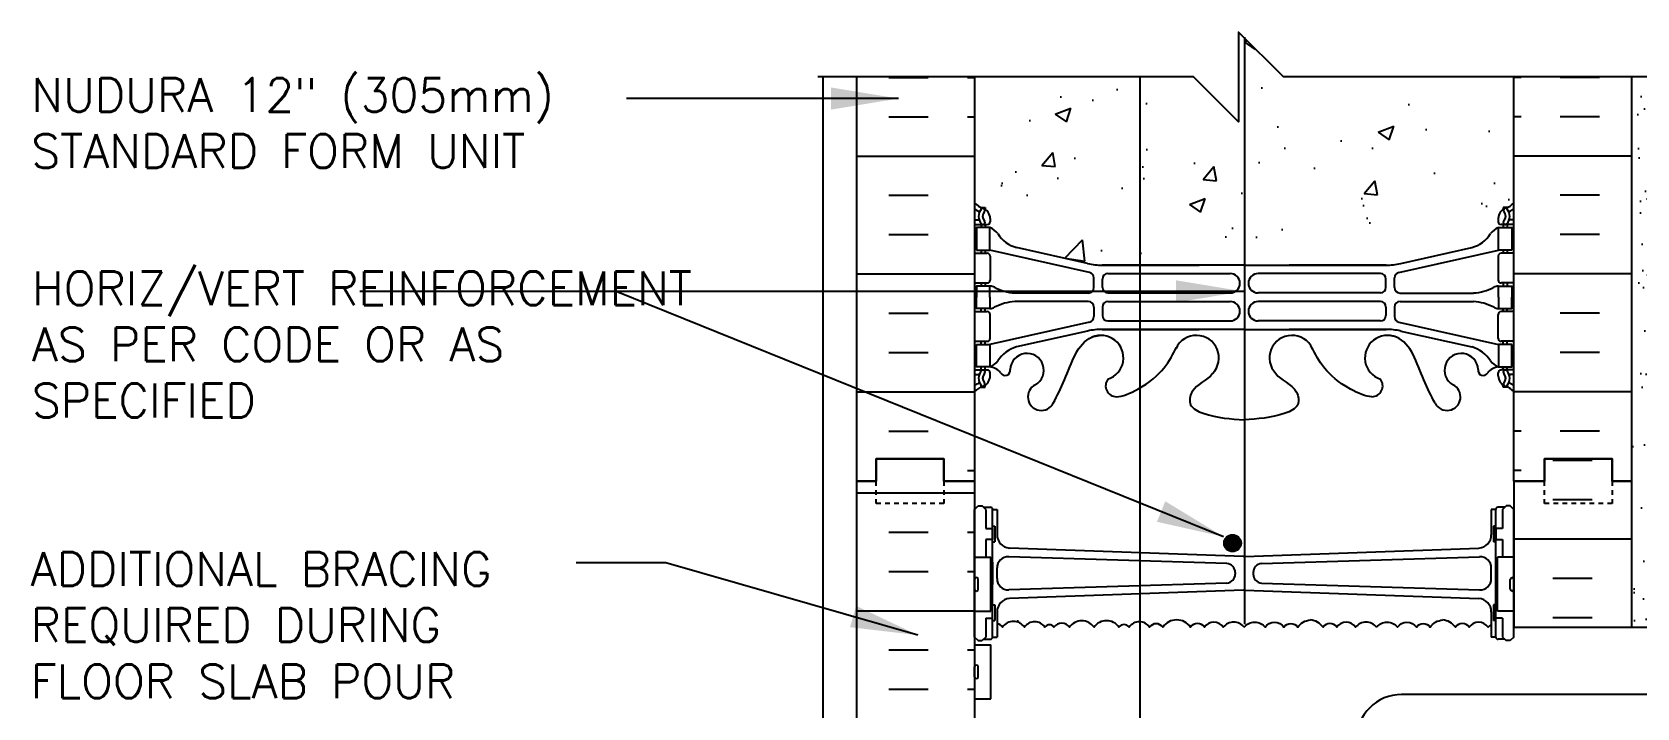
# Model space of a CAD drawing. Header units: inches. Extents: x 192.3 to 286, y 26.4 to 95.7.
# Drawn here: x 228.58 to 264.3, y 80.67 to 95.72 of the extents above; entities that cross this region are included whole.
import ezdxf

# ---------------------------------------------------------------- set-up
doc = ezdxf.new("R2010")
doc.units = ezdxf.units.IN
doc.header["$LTSCALE"] = 0.5
doc.header["$MEASUREMENT"] = 0
doc.linetypes.add('DASHED2', pattern=[0.375, 0.25, -0.125])
for name, color, linetype in [('HATCH', 12, 'Continuous'), ('line25', 2, 'Continuous'), ('LINE3', 3, 'Continuous'), ('LINE50', 5, 'Continuous'), ('LINE9', 9, 'Continuous'), ('TEXT', 4, 'Continuous'), ('Web_Edge', 9, 'Continuous')]:
    doc.layers.add(name, color=color, linetype=linetype)
doc.styles.add('DIM', font='romans.shx', dxfattribs={"width": 0.7})
doc.styles.add('ROMANS', font='romans.shx', dxfattribs={"height": 0.75})
doc.styles.get("Standard").update_dxf_attribs({"font": 'romans.shx', "height": 0.75})
doc.linetypes.add('STEEL', pattern='A,0.5,-0.2,["X",Standard,S=0.1,R=0,X=-0.1,Y=-0.05],-0.1', length=0.8)
doc.dimstyles.new('ext_8', dxfattribs={"dimscale": 8, "dimtxt": 0.09375, "dimasz": 0.09375, "dimexe": 0.09375, "dimexo": 0.0625, "dimgap": 0.0625, "dimtad": 1, "dimdec": 1, "dimzin": 3, "dimdsep": 46, "dimlunit": 4, "dimtxsty": 'DIM', "dimcen": 0.09, "dimdle": 0.09375, "dimclrt": 4, "dimadec": 0, "dimazin": 0, "dimtfac": 1, "dimtdec": 1, "dimtmove": 2, "dimatfit": 3, "dimfxl": 1, "dimfrac": 2, "dimtolj": 1, "dimtzin": 0, "dimarcsym": 0})

msp = doc.modelspace()

# ---------------------------------------------------------------- hatches: boundary and pattern name
at = {"layer": 'HATCH'}
h = msp.add_hatch(dxfattribs=at)
h.set_pattern_fill('AR-CONC', color=256, scale=0.5)
h.set_pattern_definition([(50, (0, 0), (3.5863, -0.31376), [0.375, -4.125]), (355, (0, 0), (-0.693757, 3.76096), [0.3, -3.3]), (100.4514, (0.299, -0.026), (2.892544, 3.4472), [0.3187, -3.50571]), (46.1842, (0, 1), (5.33621, -0.827596), [0.5625, -6.1875]), (96.6356, (0.4447, 0.931), (4.67331, 4.87059), [0.47805, -5.25857]), (351.1842, (0, 1), (4.67331, 4.87059), [0.45, -4.95]), (21, (0.5, 0.75), (2.984535, -2.013094), [0.375, -4.125]), (326, (0.5, 0.75), (1.216577, 3.62575), [0.3, -3.3]), (71.4514, (0.7487, 0.5822), (4.20111, 1.612656), [0.3187, -3.50571]), (37.5, (0, 0), (0.060799, 1.664469), [0, -3.26, 0, -3.35, 0, -3.3125]), (7.5, (0, 0), (1.315348, 1.972059), [0, -1.91, 0, -3.185, 0, -1.2625]), (327.5, (-1.115, 0), (2.669112, -0.1127744), [0, -1.25, 0, -3.9, 0, -5.175]), (317.5, (-1.615, 0), (2.91593, 0.500525), [0, -1.625, 0, -2.59, 0, -3.675])])
h.paths.add_polyline_path([(261.558, 94.716), (256.433, 94.716), (255.433, 95.716), (255.433, 93.716), (254.433, 94.716), (249.558, 94.716), (249.558, 91.908, 0.088416), (249.704, 91.811), (249.794, 91.811), (249.794, 91.769, -0.249069), (249.904, 91.562), (249.904, 91.494, -0.414214), (249.841, 91.432), (249.794, 91.432), (249.794, 91.362), (249.899, 91.362, -0.168672), (250.084, 91.212, 0.17445), (250.492, 90.916), (252.073, 90.564, 0.054974), (252.4, 90.527), (255.558, 90.527), (258.715, 90.527, 0.054974), (259.042, 90.564), (260.623, 90.916, 0.17445), (261.031, 91.212, -0.168672), (261.217, 91.362), (261.322, 91.362), (261.322, 91.432), (261.274, 91.432, -0.414214), (261.212, 91.494), (261.212, 91.562, -0.249069), (261.322, 91.769), (261.322, 91.811), (261.412, 91.811, 0.088416), (261.558, 91.908)])
h = msp.add_hatch(dxfattribs=at)
h.set_pattern_fill('AR-SAND', color=256, scale=0.5, style=0)
h.set_pattern_definition([(37.5, (66.4248, -59.9441), (-0.0314967, 0.963412), [0, -0.76, 0, -0.85, 0, -0.8125]), (7.5, (66.4248, -59.9441), (0.8848884, 1.411073), [0, -0.41, 0, -0.685, 0, -0.2625]), (327.5, (65.8098, -59.9441), (1.557071, 0.0028295), [0, -0.25, 0, -0.9, 0, -1.175]), (317.5, (65.8098, -59.9441), (1.503063, 0.438838), [0, -0.125, 0, -0.59, 0, -0.675])])
h.paths.add_polyline_path([(264.683, 94.716), (264.183, 94.716), (264.183, 85.716), (264.183, 82.466), (264.683, 82.466)])
h = msp.add_hatch(dxfattribs=at)
h.set_pattern_fill('INSUL', color=256, scale=7, style=0)
h.set_pattern_definition([(0, (-2676.604, -329.2938), (0, 2.625), []), (0, (-2676.604, -328.4188), (0, 2.625), [0.875, -0.875]), (0, (-2676.604, -327.5438), (0, 2.625), [0.875, -0.875])])
h.paths.add_polyline_path([(246.933, 67.716), (247.37, 67.716), (247.37, 68.216), (248.87, 68.216), (248.87, 67.716), (249.558, 67.716), (249.558, 85.716), (248.87, 85.716), (248.87, 86.216), (247.37, 86.216), (247.37, 85.716), (246.933, 85.716)])
h = msp.add_hatch(dxfattribs=at)
h.set_pattern_fill('INSUL', color=256, scale=7, style=0)
h.set_pattern_definition([(0, (66.4248, -59.944), (0, 2.625), []), (0, (66.4248, -59.069), (0, 2.625), [0.875, -0.875]), (0, (66.4248, -58.194), (0, 2.625), [0.875, -0.875])])
h.paths.add_polyline_path([(264.183, 85.716), (263.745, 85.716), (263.745, 86.216), (262.245, 86.216), (262.245, 85.716), (261.558, 85.716), (261.558, 82.466), (264.183, 82.466)])
h.paths.add_polyline_path([(264.183, 72.966), (261.558, 72.966), (261.558, 67.716), (262.245, 67.716), (262.245, 68.216), (263.745, 68.216), (263.745, 67.716), (264.183, 67.716)])
h = msp.add_hatch(dxfattribs=at)
h.set_pattern_fill('AR-CONC', color=256, scale=0.5, style=0)
h.set_pattern_definition([(50, (0, 0), (3.5863, -0.31376), [0.375, -4.125]), (355, (0, 0), (-0.693757, 3.76096), [0.3, -3.3]), (100.4514, (0.299, -0.026), (2.892547, 3.447198), [0.3187, -3.50571]), (46.1842, (0, 1), (5.336205, -0.827595), [0.5625, -6.1875]), (96.6356, (0.4447, 0.931), (4.67331, 4.87059), [0.47805, -5.25856]), (351.1842, (0, 1), (4.67331, 4.87059), [0.45, -4.95]), (21, (0.5, 0.75), (2.984535, -2.013094), [0.375, -4.125]), (326, (0.5, 0.75), (1.216577, 3.62575), [0.3, -3.3]), (71.4514, (0.7487, 0.5822), (4.201113, 1.612652), [0.3187, -3.50571]), (37.5, (0, 0), (0.060799, 1.664469), [0, -3.26, 0, -3.35, 0, -3.3125]), (7.5, (0, 0), (1.315348, 1.972059), [0, -1.91, 0, -3.185, 0, -1.2625]), (327.5, (-1.115, 0), (2.669112, -0.1127744), [0, -1.25, 0, -3.9, 0, -5.175]), (317.5, (-1.615, 0), (2.91593, 0.500525), [0, -1.625, 0, -2.59, 0, -3.675])])
h.paths.add_polyline_path([(253.233, 83.208), (250.333, 83.106, 0.390098), (250.058, 82.807), (250.058, 82.55, -0.174031), (250.177, 82.466, -0.520567), (250.668, 82.466, -0.520567), (251.124, 82.466, -0.520567), (251.324, 82.466, -0.520567), (251.67, 82.466, -0.520567), (252.216, 82.466, -0.520567), (252.771, 82.466, -0.520567), (252.998, 82.466, -0.251472), (253.233, 82.584)])
at = {"layer": 'LINE3'}
msp.add_hatch(color=256, dxfattribs=at).paths.add_polyline_path([(255.487, 84.336, 1), (255.112, 84.336, 1)])

# ---------------------------------------------------------------- linework, layer by layer
at = {"layer": 'HATCH'}
for p, q in [((247.646, 94.706), (248.521, 94.706)), ((249.396, 94.706), (249.558, 94.706)), ((249.396, 94.706), (249.558, 94.706)), ((261.719, 94.706), (261.558, 94.706)), ((261.719, 94.706), (261.558, 94.706)), ((263.469, 94.706), (262.594, 94.706)), ((247.646, 93.831), (248.521, 93.831)), ((249.396, 93.831), (249.558, 93.831)), ((249.396, 93.831), (249.558, 93.831)), ((261.719, 93.831), (261.558, 93.831)), ((261.719, 93.831), (261.558, 93.831)), ((263.469, 93.831), (262.594, 93.831)), ((246.933, 92.956), (249.558, 92.956)), ((264.183, 92.956), (261.558, 92.956)), ((247.646, 92.081), (248.521, 92.081)), ((263.469, 92.081), (262.594, 92.081)), ((247.646, 91.206), (248.521, 91.206)), ((263.469, 91.206), (262.594, 91.206)), ((246.933, 90.331), (249.558, 90.331)), ((264.183, 90.331), (261.558, 90.331)), ((247.646, 89.456), (248.521, 89.456)), ((263.469, 89.456), (262.594, 89.456)), ((247.646, 88.581), (248.521, 88.581)), ((263.469, 88.581), (262.594, 88.581)), ((246.933, 87.706), (249.558, 87.706)), ((264.183, 87.706), (261.558, 87.706)), ((247.646, 86.831), (248.521, 86.831)), ((261.719, 86.831), (261.558, 86.831)), ((261.719, 86.831), (261.558, 86.831)), ((263.469, 86.831), (262.594, 86.831)), ((249.396, 85.956), (249.558, 85.956)), ((249.396, 85.956), (249.558, 85.956)), ((261.719, 85.956), (261.558, 85.956)), ((261.719, 85.956), (261.558, 85.956))]:
    msp.add_line(p, q, dxfattribs=at)
for points in [[(255.558, 82.466, 0.48966), (255.091, 82.466, 0.520567), (254.672, 82.466, 0.520567), (254.366, 82.466, 0.520567), (253.744, 82.466, 0.520567), (253.453, 82.466, 0.520567), (252.998, 82.466, 0.520567), (252.771, 82.466, 0.520567), (252.216, 82.466, 0.520567), (251.67, 82.466, 0.520567), (251.324, 82.466, 0.520567), (251.124, 82.466, 0.520567), (250.668, 82.466, 0.520567), (250.177, 82.466, 0.169868), (250.061, 82.549, 0.169868)], [(255.558, 82.466, -0.48966), (256.024, 82.466, -0.520567), (256.443, 82.466, -0.520567), (256.749, 82.466, -0.224697), (257.031, 82.626, -0.224697)], [(258.505, 82.466, 0.48966), (258.038, 82.466, 0.520567), (257.619, 82.466, 0.520567), (257.313, 82.466, 0.224697), (257.031, 82.626, 0.224697)], [(258.505, 82.466, -0.48966), (258.971, 82.466, -0.520567), (259.39, 82.466, -0.520567), (259.696, 82.466, -0.224697), (259.978, 82.626, -0.224697)], [(261.058, 82.523, 0.056647), (260.985, 82.466, 0.520567), (260.566, 82.466, 0.520567), (260.26, 82.466, 0.224697), (259.978, 82.626)]]:
    msp.add_lwpolyline(points, format="xyb", dxfattribs=at)
at = {"layer": 'line25'}
for p, q in [((249.558, 94.716), (249.558, 85.716)), ((261.558, 85.716), (261.558, 94.716)), ((249.558, 85.716), (249.558, 67.716)), ((261.558, 85.716), (261.558, 82.466)), ((249.558, 84.021), (249.922, 84.021)), ((249.922, 82.821), (249.922, 84.021)), ((261.558, 84.021), (261.193, 84.021)), ((261.193, 82.821), (261.193, 84.021)), ((249.558, 82.821), (249.922, 82.821)), ((261.558, 82.821), (261.193, 82.821)), ((261.558, 82.466), (285, 82.466)), ((249.558, 82.071), (249.922, 82.071)), ((249.922, 80.871), (249.922, 82.071)), ((249.558, 80.871), (249.922, 80.871))]:
    msp.add_line(p, q, dxfattribs=at)
at = {"layer": 'LINE3'}
for p, q in [((255.566, 95.604), (255.566, 82.533)), ((253.233, 94.716), (253.233, 58.716))]:
    msp.add_line(p, q, dxfattribs=at)
at = {"layer": 'LINE3', "linetype": 'STEEL'}
msp.add_line((285, 80.966), (263.558, 80.966), dxfattribs=at)
at = {"layer": 'LINE3'}
msp.add_lwpolyline([(263.558, 80.966), (259.058, 80.966, 0.414214), (258.058, 79.966), (258.058, 61.092), (258.058, 61.092)], format="xyb", dxfattribs=at)
msp.add_circle((255.299, 84.336), 0.188, dxfattribs=at)
at = {"layer": 'LINE50'}
for p, q in [((246.933, 85.716), (246.933, 94.716)), ((264.183, 85.716), (264.183, 94.716)), ((246.933, 67.716), (246.933, 85.716)), ((264.183, 82.466), (264.183, 85.716))]:
    msp.add_line(p, q, dxfattribs=at)
for points in [[(246.933, 85.716), (247.37, 85.716), (247.37, 86.216), (248.87, 86.216), (248.87, 85.716), (249.558, 85.716)], [(249.558, 85.716), (248.87, 85.716), (248.87, 86.216), (247.37, 86.216), (247.37, 85.716), (246.933, 85.716)], [(264.183, 85.716), (263.745, 85.716), (263.745, 86.216), (262.245, 86.216), (262.245, 85.716), (261.558, 85.716)], [(261.558, 85.716), (262.245, 85.716), (262.245, 86.216), (263.745, 86.216), (263.745, 85.716), (264.183, 85.716)]]:
    msp.add_lwpolyline(points, dxfattribs=at)
at = {"layer": 'LINE9'}
for p, q in [((246.183, 94.716), (246.183, 74.956)), ((249.558, 85.086), (249.638, 85.166)), ((249.558, 82.246), (249.558, 85.086)), ((249.638, 85.166), (249.728, 85.166)), ((249.808, 85.086), (249.728, 85.166)), ((249.758, 85.136), (249.908, 85.136)), ((249.808, 85.136), (249.908, 85.136)), ((249.808, 85.086), (249.808, 84.666)), ((249.958, 85.086), (250.058, 85.086)), ((249.958, 82.246), (249.958, 85.086)), ((249.958, 85.066), (249.958, 85.066)), ((250.058, 85.086), (250.058, 84.525)), ((261.058, 85.086), (261.058, 84.525)), ((261.158, 85.086), (261.058, 85.086)), ((261.158, 82.246), (261.158, 85.086)), ((261.158, 85.066), (261.158, 85.066)), ((261.308, 85.136), (261.208, 85.136)), ((261.358, 85.136), (261.208, 85.136)), ((261.308, 85.086), (261.388, 85.166)), ((261.308, 85.086), (261.308, 84.666)), ((261.478, 85.166), (261.388, 85.166)), ((261.558, 85.086), (261.478, 85.166)), ((261.558, 82.246), (261.558, 85.086)), ((249.958, 84.716), (250.008, 84.716)), ((250.008, 84.716), (250.008, 84.366)), ((261.158, 84.716), (261.108, 84.716)), ((261.108, 84.716), (261.108, 84.366)), ((249.808, 84.416), (249.808, 84.021)), ((249.958, 84.366), (250.008, 84.366)), ((261.158, 84.366), (261.108, 84.366)), ((261.308, 84.416), (261.308, 84.021)), ((255.174, 83.883), (250.317, 84.035)), ((255.541, 84.042), (250.333, 84.226)), ((255.574, 84.042), (260.782, 84.226)), ((255.941, 83.883), (260.798, 84.035)), ((250.058, 83.547), (250.058, 83.785)), ((255.358, 83.684), (255.358, 83.648)), ((255.758, 83.684), (255.758, 83.648)), ((261.058, 83.547), (261.058, 83.785)), ((249.558, 83.311), (249.558, 83.531)), ((249.558, 83.476), (249.558, 83.476)), ((249.558, 83.366), (249.558, 83.366)), ((249.598, 83.571), (249.598, 83.571)), ((249.598, 83.271), (249.598, 83.271)), ((249.638, 83.311), (249.638, 83.531)), ((255.174, 83.449), (250.317, 83.297)), ((255.541, 83.29), (250.333, 83.106)), ((255.574, 83.29), (260.782, 83.106)), ((255.941, 83.449), (260.798, 83.297)), ((261.478, 83.311), (261.478, 83.531)), ((261.478, 83.476), (261.478, 83.476)), ((261.478, 83.366), (261.478, 83.366)), ((261.518, 83.571), (261.518, 83.571)), ((261.518, 83.271), (261.518, 83.271)), ((261.558, 83.311), (261.558, 83.531)), ((249.958, 82.966), (250.008, 82.966)), ((250.008, 82.966), (250.008, 82.616)), ((261.108, 82.966), (261.108, 82.616)), ((261.158, 82.966), (261.108, 82.966)), ((249.808, 82.666), (249.808, 82.246)), ((249.958, 82.616), (250.008, 82.616)), ((250.058, 82.807), (250.058, 82.246)), ((261.058, 82.807), (261.058, 82.246)), ((261.158, 82.616), (261.108, 82.616)), ((261.308, 82.666), (261.308, 82.246)), ((249.558, 82.246), (249.638, 82.166)), ((249.638, 82.166), (249.728, 82.166)), ((249.808, 82.246), (249.728, 82.166)), ((249.758, 82.196), (249.908, 82.196)), ((249.808, 82.196), (249.908, 82.196)), ((249.958, 82.246), (250.058, 82.246)), ((261.158, 82.246), (261.058, 82.246)), ((261.358, 82.196), (261.208, 82.196)), ((261.308, 82.196), (261.208, 82.196)), ((261.308, 82.246), (261.388, 82.166)), ((261.478, 82.166), (261.388, 82.166)), ((261.558, 82.246), (261.478, 82.166)), ((249.558, 81.361), (249.558, 81.581)), ((249.558, 81.526), (249.558, 81.526)), ((249.598, 81.621), (249.598, 81.621)), ((249.638, 81.361), (249.638, 81.581)), ((249.558, 81.416), (249.558, 81.416)), ((249.598, 81.321), (249.598, 81.321))]:
    msp.add_line(p, q, dxfattribs=at)
for points in [[(264.794, 94.716), (256.433, 94.716), (255.433, 95.716), (255.433, 93.716), (254.433, 94.716), (246.071, 94.716)], [(249.808, 84.666), (249.958, 84.666), (249.958, 84.416), (249.808, 84.416)], [(261.308, 84.666), (261.158, 84.666), (261.158, 84.416), (261.308, 84.416)], [(249.922, 83.916), (249.958, 83.916), (249.958, 83.416), (249.922, 83.416)], [(261.193, 83.916), (261.158, 83.916), (261.158, 83.416), (261.193, 83.416)], [(249.808, 82.666), (249.958, 82.666), (249.958, 82.916), (249.922, 82.916)], [(261.308, 82.666), (261.158, 82.666), (261.158, 82.916), (261.193, 82.916)]]:
    msp.add_lwpolyline(points, dxfattribs=at)
at = {"layer": 'LINE9', "linetype": 'DASHED2', "ltscale": 0.15}
for points in [[(248.87, 85.716), (248.87, 85.716), (248.87, 85.216), (247.37, 85.216), (247.37, 85.716), (247.37, 85.716)], [(263.745, 85.716), (263.745, 85.716), (263.745, 85.216), (262.245, 85.216), (262.245, 85.716), (262.245, 85.716)]]:
    msp.add_lwpolyline(points, dxfattribs=at)
at = {"layer": 'LINE9'}
for centre, radius, start, end in [((249.908, 85.086), 0.05, 0, 90), ((261.208, 85.086), 0.05, 90, 180), ((250.358, 84.525), 0.3, 180, 265.2426), ((260.758, 84.525), 0.3, 274.7574, 0), ((250.308, 83.785), 0.25, 87.7479, 180), ((255.558, 84.242), 0.2, 265.2426, 270), ((255.558, 84.242), 0.2, 270, 274.7574), ((260.808, 83.785), 0.25, 0, 92.2521), ((255.158, 83.684), 0.2, 0, 85.2426), ((255.158, 83.648), 0.2, 274.7574, 0), ((255.958, 83.684), 0.2, 94.7574, 180), ((255.958, 83.648), 0.2, 180, 265.2426), ((249.598, 83.531), 0.04, 90, 180), ((249.598, 83.311), 0.04, 180, 270), ((249.598, 83.531), 0.04, 360, 90), ((249.598, 83.311), 0.04, 270, 0), ((250.308, 83.547), 0.25, 180, 272.2521), ((255.558, 83.09), 0.2, 90, 94.7574), ((255.558, 83.09), 0.2, 85.2426, 90), ((260.808, 83.547), 0.25, 267.7479, 0), ((261.518, 83.531), 0.04, 90, 180), ((261.518, 83.311), 0.04, 180, 270), ((261.518, 83.531), 0.04, 360, 90), ((261.518, 83.311), 0.04, 270, 0), ((250.358, 82.807), 0.3, 94.7574, 180), ((260.758, 82.807), 0.3, 0, 85.2426), ((249.908, 82.246), 0.05, 270, 0), ((261.208, 82.246), 0.05, 180, 270), ((249.598, 81.581), 0.04, 90, 180), ((249.598, 81.581), 0.04, 360, 90), ((249.598, 81.361), 0.04, 180, 270), ((249.598, 81.361), 0.04, 270, 0)]:
    msp.add_arc(centre, radius, start, end, dxfattribs=at)
at = {"layer": 'Web_Edge'}
for p, q in [((249.704, 91.811), (249.794, 91.811)), ((249.794, 91.811), (249.794, 91.769)), ((261.412, 91.811), (261.322, 91.811)), ((261.322, 91.811), (261.322, 91.769)), ((249.558, 91.532), (249.635, 91.532)), ((249.904, 91.562), (249.904, 91.494)), ((261.212, 91.562), (261.212, 91.494)), ((261.558, 91.532), (261.48, 91.532)), ((249.558, 91.432), (249.841, 91.432)), ((249.704, 91.432), (249.704, 91.362)), ((249.794, 91.432), (249.794, 91.362)), ((261.558, 91.432), (261.274, 91.432)), ((261.322, 91.432), (261.322, 91.362)), ((261.412, 91.432), (261.412, 91.362)), ((249.558, 90.792), (249.841, 90.792)), ((249.704, 90.862), (249.704, 90.792)), ((249.794, 90.862), (249.794, 90.792)), ((252.116, 90.365), (249.899, 90.862)), ((249.904, 90.729), (249.904, 90.194)), ((252.073, 90.564), (250.492, 90.916)), ((258.999, 90.365), (261.217, 90.862)), ((259.042, 90.564), (260.623, 90.916)), ((261.212, 90.729), (261.212, 90.194)), ((261.558, 90.792), (261.274, 90.792)), ((261.322, 90.862), (261.322, 90.792)), ((261.412, 90.862), (261.412, 90.792)), ((252.4, 90.527), (254.558, 90.527)), ((255.558, 90.527), (252.4, 90.527)), ((255.558, 90.527), (258.715, 90.527)), ((258.715, 90.527), (256.558, 90.527)), ((249.558, 90.132), (249.841, 90.132)), ((249.704, 90.132), (249.704, 90.062)), ((249.794, 90.132), (249.794, 90.062)), ((252.214, 90.031), (252.214, 90.243)), ((252.401, 90.032), (252.401, 90.216)), ((252.526, 90.341), (255.246, 90.341)), ((258.589, 90.341), (255.869, 90.341)), ((258.714, 90.032), (258.714, 90.216)), ((258.901, 90.031), (258.901, 90.243)), ((261.558, 90.132), (261.274, 90.132)), ((261.322, 90.132), (261.322, 90.062)), ((261.412, 90.132), (261.412, 90.062)), ((252.089, 89.906), (250.451, 89.906)), ((252.089, 89.718), (250.451, 89.718)), ((252.526, 89.907), (255.246, 89.907)), ((252.526, 89.717), (255.246, 89.717)), ((258.589, 89.907), (255.869, 89.907)), ((258.589, 89.717), (255.869, 89.717)), ((259.026, 89.906), (260.664, 89.906)), ((259.026, 89.718), (260.664, 89.718)), ((249.558, 89.492), (249.841, 89.492)), ((249.704, 89.492), (249.704, 89.562)), ((249.794, 89.492), (249.794, 89.562)), ((249.904, 88.894), (249.904, 89.429)), ((252.214, 89.593), (252.214, 89.38)), ((252.401, 89.592), (252.401, 89.408)), ((258.714, 89.592), (258.714, 89.408)), ((258.901, 89.593), (258.901, 89.38)), ((261.212, 88.894), (261.212, 89.429)), ((261.558, 89.492), (261.274, 89.492)), ((261.322, 89.492), (261.322, 89.562)), ((261.412, 89.492), (261.412, 89.562)), ((252.116, 89.258), (249.899, 88.762)), ((252.073, 89.06), (250.492, 88.707)), ((252.4, 89.096), (254.558, 89.096)), ((255.558, 89.096), (252.4, 89.096)), ((252.526, 89.283), (255.246, 89.283)), ((255.558, 89.096), (258.715, 89.096)), ((258.589, 89.283), (255.869, 89.283)), ((258.715, 89.096), (256.558, 89.096)), ((258.999, 89.258), (261.217, 88.762)), ((259.042, 89.06), (260.623, 88.707)), ((249.558, 88.832), (249.841, 88.832)), ((249.704, 88.762), (249.704, 88.832)), ((249.794, 88.762), (249.794, 88.832)), ((261.558, 88.832), (261.274, 88.832)), ((261.322, 88.762), (261.322, 88.832)), ((261.412, 88.762), (261.412, 88.832)), ((249.704, 88.192), (249.704, 88.262)), ((249.794, 88.192), (249.794, 88.262)), ((261.322, 88.192), (261.322, 88.262)), ((261.412, 88.192), (261.412, 88.262)), ((249.558, 88.192), (249.841, 88.192)), ((249.558, 88.092), (249.635, 88.092)), ((249.904, 88.062), (249.904, 88.129)), ((261.212, 88.062), (261.212, 88.129)), ((261.558, 88.192), (261.274, 88.192)), ((261.558, 88.092), (261.48, 88.092)), ((249.704, 87.813), (249.794, 87.813)), ((249.794, 87.813), (249.794, 87.855)), ((261.322, 87.813), (261.322, 87.855)), ((261.412, 87.813), (261.322, 87.813))]:
    msp.add_line(p, q, dxfattribs=at)
for points in [[(249.599, 90.862), (249.899, 90.862), (249.899, 91.362), (249.599, 91.362)], [(261.517, 90.862), (261.217, 90.862), (261.217, 91.362), (261.517, 91.362)], [(249.599, 88.762), (249.899, 88.762), (249.899, 88.262), (249.599, 88.262)], [(261.517, 88.762), (261.217, 88.762), (261.217, 88.262), (261.517, 88.262)]]:
    msp.add_lwpolyline(points, close=True, dxfattribs=at)
for points in [[(249.899, 89.812), (249.899, 90.062), (249.599, 90.062), (249.599, 89.812)], [(261.217, 89.812), (261.217, 90.062), (261.517, 90.062), (261.517, 89.812)], [(249.899, 89.812), (249.899, 89.562), (249.599, 89.562), (249.599, 89.812)], [(261.217, 89.812), (261.217, 89.562), (261.517, 89.562), (261.517, 89.812)]]:
    msp.add_lwpolyline(points, dxfattribs=at)
for centre, radius, start, end in [((249.904, 92.269), 0.5, 226.2109, 250.5288), ((249.654, 91.562), 0.25, 0, 70.5288), ((261.462, 91.562), 0.25, 109.4712, 180), ((261.212, 92.269), 0.5, 289.4712, 313.7891), ((249.904, 92.269), 0.6, 234.7832, 245.0748), ((249.636, 91.551), 0.0196, 269.4032, 15.4901), ((249.897, 91.616), 0.25, 140.1145, 222.4609), ((249.641, 91.706), 0.021, 343.464, 63.9957), ((249.739, 91.747), 0.045, 321.448, 139.1879), ((249.746, 91.478), 0.045, 222.4609, 42.4609), ((249.897, 91.616), 0.16, 140.0001, 222.4609), ((249.841, 91.494), 0.0625, 270, 0), ((261.274, 91.494), 0.0625, 180, 270), ((261.369, 91.478), 0.045, 137.5391, 317.5391), ((261.376, 91.747), 0.045, 40.8121, 218.552), ((261.218, 91.616), 0.16, 317.5391, 39.9999), ((261.218, 91.616), 0.25, 317.5391, 39.8855), ((261.474, 91.706), 0.021, 116.0043, 196.536), ((261.479, 91.551), 0.0196, 164.5099, 270.5968), ((261.212, 92.269), 0.6, 294.9252, 305.2168), ((249.776, 91.019), 0.364, 34.9775, 70.3387), ((250.699, 91.63), 0.743, 212.7919, 253.8107), ((260.416, 91.63), 0.743, 286.1893, 327.2081), ((261.339, 91.019), 0.364, 109.6613, 145.0225), ((249.841, 90.729), 0.0625, 0, 90), ((261.274, 90.729), 0.0625, 90, 180), ((252.4, 92.027), 1.5, 257.4135, 270), ((258.715, 92.027), 1.5, 270, 282.5865), ((249.841, 90.194), 0.0625, 270, 0), ((249.894, 89.843), 0.219, 60.4937, 88.92), ((250.54, 91.073), 1.17, 242.6365, 265.6505), ((252.089, 90.031), 0.125, 270, 0), ((252.089, 90.243), 0.125, 0, 77.3767), ((252.526, 90.216), 0.125, 90, 180), ((252.526, 90.032), 0.125, 180, 270), ((255.246, 90.124), 0.217, 270, 90), ((255.869, 90.124), 0.217, 90, 270), ((258.589, 90.216), 0.125, 0, 90), ((258.589, 90.032), 0.125, 270, 360), ((259.026, 90.243), 0.125, 102.6233, 180), ((259.026, 90.031), 0.125, 180, 270), ((260.575, 91.073), 1.17, 274.3495, 297.3635), ((261.221, 89.843), 0.219, 91.08, 119.5063), ((261.274, 90.194), 0.0625, 180, 270), ((250.54, 88.551), 1.17, 94.3495, 117.3635), ((252.089, 89.593), 0.125, 0, 90), ((252.526, 89.592), 0.125, 90, 180), ((255.246, 89.5), 0.217, 270, 90), ((255.869, 89.5), 0.217, 90, 270), ((258.589, 89.592), 0.125, 0, 90), ((259.026, 89.593), 0.125, 90, 180), ((260.575, 88.551), 1.17, 62.6365, 85.6505), ((249.841, 89.429), 0.0625, 0, 90), ((249.894, 89.781), 0.219, 271.08, 299.5063), ((252.089, 89.38), 0.125, 282.6233, 0), ((252.526, 89.408), 0.125, 180, 270), ((258.589, 89.408), 0.125, 270, 0), ((259.026, 89.38), 0.125, 180, 257.3767), ((261.221, 89.781), 0.219, 240.4937, 268.92), ((261.274, 89.429), 0.0625, 90, 180), ((252.4, 87.596), 1.5, 90, 102.5865), ((252.37, 88.463), 0.5, 288.2063, 113.7861), ((254.495, 88.463), 0.5, 315.8125, 155.181), ((256.62, 88.463), 0.5, 24.819, 224.1875), ((258.745, 88.463), 0.5, 66.2139, 251.7937), ((258.715, 87.596), 1.5, 77.4135, 90), ((249.841, 88.894), 0.0625, 270, 0), ((250.699, 87.993), 0.743, 106.1893, 147.2081), ((260.416, 87.993), 0.743, 32.7919, 73.8107), ((261.274, 88.894), 0.0625, 180, 270), ((249.776, 88.604), 0.364, 289.6613, 325.0225), ((249.861, 87.912), 0.352, 38.4669, 83.8709), ((250.724, 88.185), 0.375, 300.1325, 177.0763), ((260.391, 88.185), 0.375, 2.9237, 239.8675), ((261.254, 87.912), 0.352, 96.1291, 141.5331), ((261.339, 88.604), 0.364, 214.9775, 250.3387), ((249.904, 87.355), 0.6, 114.9252, 125.2168), ((249.636, 88.072), 0.0196, 344.5099, 90.5968), ((249.897, 88.007), 0.25, 137.5391, 219.8855), ((249.641, 87.918), 0.021, 296.0043, 16.536), ((249.739, 87.876), 0.045, 220.8121, 38.552), ((249.746, 88.146), 0.045, 317.5391, 137.5391), ((249.897, 88.007), 0.16, 137.5391, 219.9999), ((249.654, 88.062), 0.25, 289.4712, 360), ((249.841, 88.129), 0.0625, 360, 90), ((250.238, 88.181), 0.113, 205.9431, 12.1844), ((252.716, 87.839), 0.242, 141.7673, 270), ((258.399, 87.839), 0.242, 270, 38.2327), ((260.877, 88.181), 0.113, 167.8156, 334.0569), ((261.274, 88.129), 0.0625, 90, 180), ((261.462, 88.062), 0.25, 180, 250.5288), ((261.369, 88.146), 0.045, 42.4609, 222.4609), ((261.376, 87.876), 0.045, 141.448, 319.1879), ((261.218, 88.007), 0.16, 320.0001, 42.4609), ((261.218, 88.007), 0.25, 320.1145, 42.4609), ((261.474, 87.918), 0.021, 163.464, 243.9957), ((261.479, 88.072), 0.0196, 89.4032, 195.4901), ((261.212, 87.355), 0.6, 54.7832, 65.0748), ((249.904, 87.355), 0.5, 109.4712, 133.7891), ((251.044, 87.592), 0.3, 116.0575, 332.403), ((260.072, 87.592), 0.3, 207.597, 63.9425), ((261.212, 87.355), 0.5, 46.2109, 70.5288)]:
    msp.add_arc(centre, radius, start, end, dxfattribs=at)
for points in [[(252.401, 90.037), (252.401, 90.211)], [(258.714, 90.037), (258.714, 90.211)], [(252.401, 89.587), (252.401, 89.413)], [(258.714, 89.587), (258.714, 89.413)]]:
    msp.add_open_spline(points, degree=1, dxfattribs=at)
for points, knots in [([(251.309, 87.453), (251.395, 87.619), (251.648, 88.11), (251.862, 88.859), (252.272, 88.953), (252.329, 88.962)], [0, 0, 0, 0, 0.579211, 1.703896, 1.875321, 1.875321, 1.875321, 1.875321]), ([(259.806, 87.453), (259.72, 87.619), (259.467, 88.11), (259.253, 88.859), (258.843, 88.953), (258.786, 88.962)], [0, 0, 0, 0, 0.579211, 1.703896, 1.875321, 1.875321, 1.875321, 1.875321]), ([(252.716, 87.597), (252.837, 87.595), (253.671, 87.952), (253.91, 88.409), (254.051, 88.692)], [0.038125, 0.038125, 0.038125, 0.038125, 0.320663, 1.258119, 1.258119, 1.258119, 1.258119]), ([(258.399, 87.597), (258.278, 87.595), (257.444, 87.952), (257.205, 88.409), (257.064, 88.692)], [0.038125, 0.038125, 0.038125, 0.038125, 0.320663, 1.258119, 1.258119, 1.258119, 1.258119]), ([(254.854, 88.115), (254.746, 87.952), (254.386, 87.861), (254.309, 87.366), (254.857, 87.13), (255.261, 87.101), (255.558, 87.08)], [0.229407, 0.229407, 0.229407, 0.229407, 0.844432, 1.128849, 1.464331, 2.389004, 2.389004, 2.389004, 2.389004]), ([(256.261, 88.115), (256.369, 87.952), (256.729, 87.861), (256.806, 87.366), (256.258, 87.13), (255.854, 87.101), (255.558, 87.08)], [0.229407, 0.229407, 0.229407, 0.229407, 0.844432, 1.128849, 1.464331, 2.389004, 2.389004, 2.389004, 2.389004])]:
    msp.add_open_spline(points, degree=3, knots=knots, dxfattribs=at)

# ---------------------------------------------------------------- texts
at = {"layer": 'TEXT', "char_height": 0.75, "attachment_point": 4, "style": 'ROMANS'}
for s, insert, width in [('NUDURA 12" (305mm) STANDARD FORM UNIT', (228.563, 93.691), 13.9131), ('HORIZ/VERT REINFORCEMENT AS PER CODE OR AS SPECIFIED', (228.578, 88.763), 16.22436), ('ADDITIONAL BRACING REQUIRED DURING FLOOR SLAB POUR', (228.548, 82.511), 12.17415)]:
    msp.add_mtext(s, dxfattribs=dict(at, insert=insert, width=width))

# ---------------------------------------------------------------- leaders
at = {"layer": 'TEXT'}
for points, override in [([(247.862, 94.236), (241.807, 94.236)], {"dimasz": 0.1875, "dimtad": 0}), ([(255.541, 89.942), (235.872, 89.942)], {"dimasz": 0.1875, "dimtad": 0}), ([(255.099, 84.479), (241.583, 89.942)], {"dimasz": 0.1875, "dimgap": 0.0625, "dimtad": 0}), ([(248.296, 82.289), (242.683, 83.898), (240.686, 83.898)], {"dimasz": 0.1875, "dimtad": 0})]:
    msp.add_leader(points, dimstyle='ext_8', override=override, dxfattribs=at)

doc.saveas('drawing.dxf')
